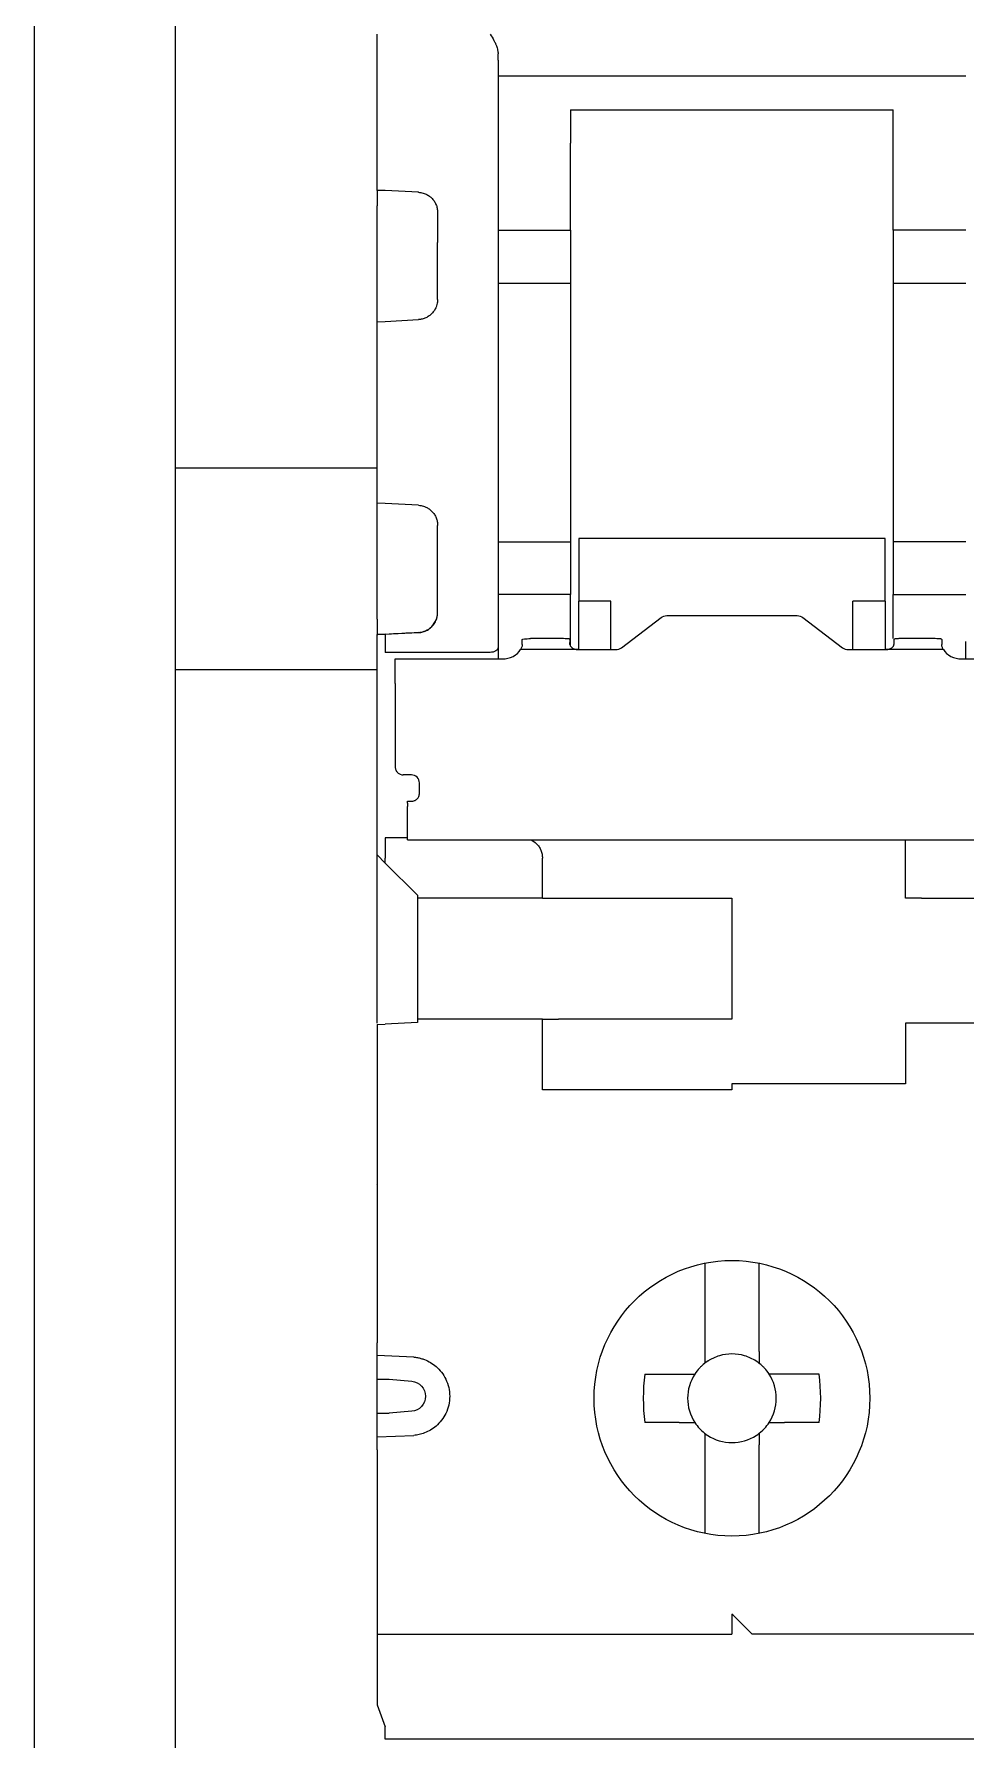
# Model space of a CAD drawing. Header units: millimetres. Extents: x 1359 to 3577, y 1336 to 3557.
# Drawn here: x 2513.07 to 2536.18, y 2687.51 to 2729.81 of the extents above; entities that cross this region are included whole.
import ezdxf

# ---------------------------------------------------------------- set-up
doc = ezdxf.new("R2010")
doc.units = ezdxf.units.MM
doc.layers.add('000-PI-Oprema', color=30, linetype='Continuous', lineweight=5)
doc.layers.add('000-PI-ORMAR', color=2, linetype='Continuous')
doc.layers.add('002-PI-Kabelska kanalica', color=150, linetype='Continuous')

msp = doc.modelspace()

# ---------------------------------------------------------------- linework, layer by layer
at = {"layer": '000-PI-Oprema', "color": 0, "lineweight": 0}
for p, q in [((2524.576, 2728.783), (2536.176, 2728.783)), ((2526.376, 2727.937), (2534.376, 2727.937)), ((2521.622, 2725.938), (2521.594, 2725.939)), ((2521.776, 2725.933), (2521.622, 2725.938)), ((2522.602, 2725.892), (2521.776, 2725.935)), ((2521.776, 2725.933), (2521.776, 2725.935)), ((2522.602, 2725.886), (2522.602, 2725.892)), ((2521.576, 2722.679), (2521.576, 2725.556)), ((2524.576, 2724.948), (2526.376, 2724.948)), ((2536.176, 2724.948), (2534.376, 2724.948)), ((2524.576, 2723.637), (2526.376, 2723.637)), ((2534.376, 2723.637), (2536.176, 2723.637)), ((2521.576, 2722.679), (2521.776, 2722.69)), ((2521.776, 2722.69), (2522.602, 2722.733)), ((2521.776, 2718.173), (2521.576, 2718.183)), ((2521.576, 2717.131), (2521.576, 2718.183)), ((2522.602, 2718.129), (2521.776, 2718.173)), ((2526.576, 2717.302), (2526.576, 2715.751)), ((2534.176, 2717.302), (2526.576, 2717.302)), ((2534.176, 2715.751), (2534.176, 2717.302)), ((2524.576, 2717.225), (2526.376, 2717.225)), ((2536.176, 2717.225), (2534.376, 2717.225)), ((2526.376, 2715.915), (2524.576, 2715.915)), ((2526.376, 2714.631), (2526.376, 2715.915)), ((2527.376, 2715.751), (2526.576, 2715.751)), ((2526.576, 2714.549), (2526.576, 2715.751)), ((2527.376, 2714.549), (2527.376, 2715.751)), ((2534.176, 2715.751), (2533.376, 2715.751)), ((2533.376, 2714.549), (2533.376, 2715.751)), ((2534.176, 2715.751), (2534.176, 2714.549)), ((2534.376, 2714.824), (2534.376, 2715.915)), ((2534.376, 2715.915), (2536.176, 2715.915)), ((2527.635, 2714.594), (2528.618, 2715.347)), ((2528.759, 2715.392), (2531.993, 2715.392)), ((2532.135, 2715.347), (2533.118, 2714.594)), ((2521.594, 2714.923), (2522.602, 2714.976)), ((2521.776, 2714.927), (2521.776, 2714.929)), ((2522.602, 2714.97), (2522.602, 2714.976)), ((2525.176, 2714.726), (2525.176, 2714.804)), ((2526.159, 2714.822), (2525.376, 2714.822)), ((2526.359, 2714.804), (2526.359, 2714.726)), ((2534.393, 2714.804), (2534.393, 2714.726)), ((2535.377, 2714.822), (2534.593, 2714.822)), ((2535.577, 2714.804), (2535.577, 2714.726)), ((2536.176, 2714.331), (2536.176, 2714.754)), ((2524.376, 2714.479), (2521.776, 2714.479)), ((2522.026, 2713.707), (2522.026, 2714.32)), ((2522.026, 2714.32), (2524.676, 2714.32)), ((2524.576, 2714.602), (2524.576, 2714.32)), ((2526.559, 2714.549), (2525.134, 2714.549)), ((2526.559, 2714.549), (2527.493, 2714.549)), ((2533.259, 2714.549), (2534.193, 2714.549)), ((2535.618, 2714.549), (2534.193, 2714.549)), ((2536.077, 2714.32), (2542.276, 2714.32)), ((2522.026, 2713.05), (2522.026, 2711.641)), ((2522.426, 2711.442), (2522.226, 2711.442)), ((2521.576, 2710.731), (2521.576, 2711.048)), ((2522.626, 2710.993), (2522.626, 2711.242)), ((2521.576, 2709.457), (2521.576, 2710.731)), ((2522.326, 2710.788), (2522.426, 2710.788)), ((2522.326, 2710.744), (2522.326, 2710.788)), ((2522.326, 2710.744), (2522.326, 2710.655)), ((2522.326, 2709.881), (2521.776, 2709.881)), ((2522.326, 2709.833), (2526.426, 2709.833)), ((2526.426, 2709.834), (2551.926, 2709.834)), ((2534.676, 2708.381), (2534.676, 2709.834)), ((2521.576, 2705.281), (2521.576, 2709.457)), ((2521.576, 2709.457), (2521.776, 2709.257)), ((2521.776, 2709.257), (2521.776, 2709.381)), ((2521.776, 2709.257), (2522.576, 2708.457)), ((2525.676, 2708.381), (2525.676, 2709.381)), ((2522.576, 2708.457), (2522.576, 2708.381)), ((2525.676, 2708.381), (2522.576, 2708.381)), ((2522.576, 2708.381), (2522.576, 2705.381)), ((2525.676, 2708.381), (2526.076, 2708.381)), ((2526.076, 2708.381), (2530.376, 2708.381)), ((2530.376, 2708.381), (2530.376, 2705.381)), ((2535.076, 2708.381), (2534.676, 2708.381)), ((2535.076, 2708.381), (2538.176, 2708.381)), ((2521.576, 2706.281), (2521.571, 2706.286)), ((2521.576, 2705.253), (2521.776, 2705.263)), ((2521.576, 2705.253), (2521.576, 2697.358)), ((2522.576, 2705.305), (2521.776, 2705.263)), ((2522.576, 2705.381), (2522.576, 2705.305)), ((2525.676, 2705.381), (2522.576, 2705.381)), ((2525.676, 2703.631), (2525.676, 2705.381)), ((2525.676, 2705.381), (2526.076, 2705.381)), ((2530.376, 2705.381), (2526.076, 2705.381)), ((2535.076, 2705.281), (2534.676, 2705.281)), ((2534.676, 2705.281), (2534.676, 2703.781)), ((2538.176, 2705.281), (2535.076, 2705.281)), ((2530.376, 2703.781), (2530.376, 2703.631)), ((2534.676, 2703.781), (2530.376, 2703.781)), ((2530.376, 2703.631), (2525.676, 2703.631)), ((2521.571, 2701.276), (2521.576, 2701.281)), ((2529.701, 2699.32), (2529.701, 2699.257)), ((2529.701, 2699.257), (2529.701, 2697.138)), ((2531.051, 2699.257), (2531.051, 2699.32)), ((2531.051, 2697.138), (2531.051, 2699.257)), ((2521.576, 2697.184), (2521.576, 2697.357)), ((2522.486, 2697.003), (2521.576, 2697.041)), ((2529.701, 2697.138), (2529.701, 2696.85)), ((2531.051, 2697.138), (2531.051, 2696.85)), ((2528.212, 2696.581), (2529.07, 2696.581)), ((2532.54, 2696.581), (2531.682, 2696.581)), ((2521.576, 2695.609), (2521.576, 2696.454)), ((2521.876, 2696.454), (2522.434, 2696.405)), ((2522.434, 2695.658), (2521.876, 2695.609)), ((2529.07, 2695.381), (2528.212, 2695.381)), ((2532.54, 2695.381), (2531.682, 2695.381)), ((2521.576, 2695.022), (2522.486, 2695.06)), ((2529.701, 2695.113), (2529.701, 2694.825)), ((2529.701, 2694.825), (2529.701, 2692.705)), ((2531.051, 2695.113), (2531.051, 2694.825)), ((2531.051, 2692.705), (2531.051, 2694.825)), ((2521.576, 2694.705), (2521.576, 2694.759)), ((2521.576, 2694.705), (2521.576, 2690.981)), ((2529.701, 2692.705), (2529.701, 2692.631)), ((2531.051, 2692.631), (2531.051, 2692.705)), ((2521.576, 2690.981), (2521.576, 2688.381)), ((2521.576, 2690.131), (2530.376, 2690.131)), ((2539.176, 2690.131), (2530.876, 2690.131)), ((2521.576, 2688.381), (2521.776, 2687.832)), ((2526.576, 2687.531), (2521.776, 2687.531)), ((2534.196, 2687.531), (2526.576, 2687.531)), ((2538.976, 2687.531), (2534.196, 2687.531))]:
    msp.add_line(p, q, dxfattribs=at)
at = {"layer": '000-PI-Oprema', "color": 0, "lineweight": 0, "flags": 128}
msp.add_lwpolyline([(2524.576, 2714.602), (2524.572, 2714.578), (2524.561, 2714.555), (2524.543, 2714.534), (2524.518, 2714.515), (2524.487, 2714.5), (2524.453, 2714.489), (2524.415, 2714.482), (2524.376, 2714.479)], dxfattribs=at)
at = {"layer": '000-PI-Oprema', "color": 0, "lineweight": 0}
msp.add_circle((2530.376, 2695.981), 3.418, dxfattribs=at)
for start, end in [(136.9319, 146.9443), (135, 136.9319), (133.0681, 135), (123.0557, 133.0681), (46.9319, 56.9443), (33.0557, 43.0681), (213.0557, 223.0681), (316.9319, 326.9443), (223.0681, 225), (225, 226.9319), (226.9319, 236.9443), (303.0557, 313.0681), (315, 316.9319)]:
    msp.add_arc((2530.376, 2695.981), 1.1, start, end, dxfattribs=at)
for points, knots in [([(2521.576, 2728.572), (2521.576, 2728.586), (2521.576, 2728.612), (2521.576, 2728.659), (2521.576, 2728.712), (2521.576, 2728.792), (2521.576, 2728.907), (2521.576, 2729.067), (2521.576, 2729.243), (2521.576, 2729.43), (2521.576, 2729.621), (2521.576, 2729.75), (2521.576, 2729.814)], [0, 0, 0, 0, 0.061391, 0.122427, 0.18342, 0.24468, 0.372209, 0.500076, 0.627605, 0.755472, 0.877481, 1, 1, 1, 1]), ([(2524.376, 2729.814), (2524.41, 2729.761), (2524.457, 2729.687), (2524.508, 2729.588), (2524.542, 2729.51), (2524.569, 2729.423), (2524.574, 2729.356), (2524.576, 2729.324)], [0, 0, 0, 0, 0.350015, 0.493309, 0.624855, 0.821183, 1, 1, 1, 1]), ([(2524.576, 2729.17), (2524.576, 2729.13), (2524.576, 2729.049), (2524.576, 2728.918), (2524.576, 2728.778), (2524.576, 2728.631), (2524.576, 2728.475), (2524.576, 2728.31), (2524.576, 2728.138), (2524.576, 2727.897), (2524.576, 2727.578), (2524.576, 2727.167), (2524.576, 2726.73), (2524.576, 2726.417), (2524.576, 2726.26)], [0, 0, 0, 0, 0.062736, 0.125281, 0.187695, 0.250043, 0.312387, 0.374792, 0.437318, 0.500031, 0.625212, 0.749931, 0.874692, 1, 1, 1, 1]), ([(2521.576, 2725.939), (2521.576, 2726.01), (2521.576, 2726.153), (2521.576, 2726.359), (2521.576, 2726.56), (2521.576, 2726.755), (2521.576, 2726.943), (2521.576, 2727.126), (2521.576, 2727.302), (2521.576, 2727.529), (2521.576, 2727.795), (2521.576, 2728.085), (2521.576, 2728.348), (2521.576, 2728.497), (2521.576, 2728.572)], [0, 0, 0, 0, 0.062728, 0.125271, 0.18769, 0.250045, 0.312396, 0.374804, 0.437328, 0.500029, 0.625194, 0.749922, 0.874696, 1, 1, 1, 1]), ([(2526.376, 2727.937), (2526.376, 2727.896), (2526.376, 2727.813), (2526.376, 2727.695), (2526.376, 2727.582), (2526.376, 2727.439), (2526.376, 2727.274), (2526.376, 2727.166), (2526.376, 2727.113)], [0, 0, 0, 0, 0.125424, 0.250193, 0.374902, 0.500146, 0.749703, 1, 1, 1, 1]), ([(2534.376, 2727.113), (2534.376, 2727.139), (2534.376, 2727.191), (2534.376, 2727.279), (2534.376, 2727.373), (2534.376, 2727.508), (2534.376, 2727.692), (2534.376, 2727.855), (2534.376, 2727.937)], [0, 0, 0, 0, 0.125424, 0.250193, 0.374902, 0.500146, 0.749703, 1, 1, 1, 1]), ([(2534.376, 2724.948), (2534.376, 2725.019), (2534.376, 2725.161), (2534.376, 2725.367), (2534.376, 2725.568), (2534.376, 2725.764), (2534.376, 2725.954), (2534.376, 2726.2), (2534.376, 2726.492), (2534.376, 2726.819), (2534.376, 2727.015), (2534.376, 2727.113)], [0, 0, 0, 0, 0.083508, 0.166833, 0.25006, 0.333277, 0.416572, 0.500032, 0.666688, 0.83311, 1, 1, 1, 1]), ([(2524.576, 2726.26), (2524.576, 2726.196), (2524.576, 2726.069), (2524.576, 2725.87), (2524.576, 2725.668), (2524.576, 2725.46), (2524.576, 2725.248), (2524.576, 2725.031), (2524.576, 2724.809), (2524.576, 2724.658), (2524.576, 2724.583)], [0, 0, 0, 0, 0.12575, 0.250858, 0.375537, 0.5, 0.624463, 0.749142, 0.87425, 1, 1, 1, 1]), ([(2522.602, 2725.892), (2522.622, 2725.89), (2522.661, 2725.887), (2522.717, 2725.874), (2522.783, 2725.85), (2522.855, 2725.811), (2522.929, 2725.752), (2522.992, 2725.678), (2523.039, 2725.591), (2523.07, 2725.495), (2523.074, 2725.428), (2523.076, 2725.394)], [0, 0, 0, 0, 0.071618, 0.143308, 0.216363, 0.334035, 0.455285, 0.587191, 0.721903, 0.860899, 1, 1, 1, 1]), ([(2526.376, 2724.948), (2526.376, 2724.899), (2526.376, 2724.801), (2526.376, 2724.585), (2526.376, 2724.346), (2526.376, 2724.101), (2526.376, 2723.881), (2526.376, 2723.716), (2526.376, 2723.66), (2526.376, 2723.637)], [0, 0, 0, 0, 0.150243, 0.300485, 0.450729, 0.600973, 0.751216, 0.901461, 1, 1, 1, 1]), ([(2534.376, 2724.948), (2534.376, 2724.899), (2534.376, 2724.801), (2534.376, 2724.585), (2534.376, 2724.346), (2534.376, 2724.101), (2534.376, 2723.881), (2534.376, 2723.716), (2534.376, 2723.66), (2534.376, 2723.637)], [0, 0, 0, 0, 0.150243, 0.300485, 0.450729, 0.600973, 0.751216, 0.901461, 1, 1, 1, 1]), ([(2523.076, 2723.232), (2523.076, 2723.352), (2523.076, 2723.591), (2523.076, 2723.946), (2523.076, 2724.299), (2523.076, 2724.531), (2523.076, 2724.647)], [0, 0, 0, 0, 0.2501, 0.5, 0.7499, 1, 1, 1, 1]), ([(2524.576, 2724.583), (2524.576, 2724.472), (2524.576, 2724.25), (2524.576, 2723.915), (2524.576, 2723.577), (2524.576, 2723.237), (2524.576, 2722.895), (2524.576, 2722.316), (2524.576, 2721.496), (2524.576, 2720.431), (2524.576, 2719.367), (2524.576, 2718.431), (2524.576, 2717.625), (2524.576, 2716.946), (2524.576, 2716.502), (2524.576, 2716.28)], [0, 0, 0, 0, 0.041447, 0.082829, 0.124176, 0.16552, 0.206891, 0.248321, 0.374134, 0.500011, 0.625824, 0.751702, 0.834467, 0.91715, 1, 1, 1, 1]), ([(2526.376, 2723.637), (2526.376, 2723.554), (2526.376, 2723.387), (2526.376, 2723.132), (2526.376, 2722.875), (2526.376, 2722.615), (2526.376, 2722.352), (2526.376, 2721.905), (2526.376, 2721.265), (2526.376, 2720.431), (2526.376, 2719.598), (2526.376, 2718.869), (2526.376, 2718.247), (2526.376, 2717.728), (2526.376, 2717.393), (2526.376, 2717.225)], [0, 0, 0, 0, 0.041319, 0.082538, 0.123706, 0.164869, 0.206076, 0.247373, 0.373654, 0.500018, 0.626299, 0.752662, 0.835118, 0.917437, 1, 1, 1, 1]), ([(2534.376, 2723.637), (2534.376, 2722.63), (2534.376, 2721.531), (2534.376, 2719.332), (2534.376, 2718.233), (2534.376, 2717.225)], [0, 0, 0, 0, 0.5, 0.5, 1, 1, 1, 1]), ([(2523.076, 2723.232), (2523.076, 2723.211), (2523.074, 2723.169), (2523.061, 2723.106), (2523.038, 2723.035), (2522.999, 2722.96), (2522.94, 2722.885), (2522.868, 2722.822), (2522.786, 2722.775), (2522.696, 2722.743), (2522.634, 2722.736), (2522.602, 2722.733)], [0, 0, 0, 0, 0.085507, 0.170147, 0.255273, 0.381189, 0.506725, 0.630753, 0.754527, 0.877113, 1, 1, 1, 1]), ([(2521.576, 2718.183), (2521.576, 2718.289), (2521.576, 2718.502), (2521.576, 2718.821), (2521.576, 2719.142), (2521.576, 2719.463), (2521.576, 2719.785), (2521.576, 2720.108), (2521.576, 2720.512), (2521.576, 2720.997), (2521.576, 2721.56), (2521.576, 2722.122), (2521.576, 2722.493), (2521.576, 2722.679)], [0, 0, 0, 0, 0.071572, 0.143012, 0.214372, 0.285701, 0.357051, 0.428472, 0.500015, 0.625079, 0.749917, 0.8748, 1, 1, 1, 1]), ([(2522.602, 2718.129), (2522.623, 2718.128), (2522.665, 2718.124), (2522.726, 2718.108), (2522.795, 2718.082), (2522.868, 2718.04), (2522.94, 2717.978), (2522.999, 2717.903), (2523.043, 2717.818), (2523.071, 2717.726), (2523.075, 2717.662), (2523.076, 2717.63)], [0, 0, 0, 0, 0.082205, 0.163652, 0.245679, 0.369354, 0.493482, 0.618917, 0.744935, 0.872201, 1, 1, 1, 1]), ([(2523.076, 2716.215), (2523.076, 2716.331), (2523.076, 2716.564), (2523.076, 2716.917), (2523.076, 2717.272), (2523.076, 2717.511), (2523.076, 2717.63)], [0, 0, 0, 0, 0.2501, 0.5, 0.7499, 1, 1, 1, 1]), ([(2521.576, 2715.306), (2521.576, 2715.306), (2521.576, 2715.633), (2521.576, 2716.016), (2521.576, 2716.505), (2521.576, 2716.859), (2521.576, 2717.088), (2521.576, 2717.117), (2521.576, 2717.131)], [0, 0, 0, 0, 0.008736, 0.206989, 0.405242, 0.603494, 0.801747, 1, 1, 1, 1]), ([(2526.376, 2717.225), (2526.376, 2717.203), (2526.376, 2717.147), (2526.376, 2716.982), (2526.376, 2716.762), (2526.376, 2716.517), (2526.376, 2716.277), (2526.376, 2716.062), (2526.376, 2715.964), (2526.376, 2715.915)], [0, 0, 0, 0, 0.098539, 0.248784, 0.399027, 0.54927, 0.699515, 0.849757, 1, 1, 1, 1]), ([(2534.376, 2717.225), (2534.376, 2717.203), (2534.376, 2717.147), (2534.376, 2716.982), (2534.376, 2716.762), (2534.376, 2716.517), (2534.376, 2716.277), (2534.376, 2716.062), (2534.376, 2715.964), (2534.376, 2715.915)], [0, 0, 0, 0, 0.098539, 0.248784, 0.399027, 0.54927, 0.699515, 0.849757, 1, 1, 1, 1]), ([(2523.076, 2715.468), (2523.076, 2715.529), (2523.076, 2715.65), (2523.076, 2715.836), (2523.076, 2716.024), (2523.076, 2716.151), (2523.076, 2716.215)], [0, 0, 0, 0, 0.25014, 0.5, 0.74986, 1, 1, 1, 1]), ([(2524.576, 2716.28), (2524.576, 2716.204), (2524.576, 2716.053), (2524.576, 2715.832), (2524.576, 2715.615), (2524.576, 2715.403), (2524.576, 2715.195), (2524.576, 2714.992), (2524.576, 2714.794), (2524.576, 2714.666), (2524.576, 2714.602)], [0, 0, 0, 0, 0.12575, 0.250858, 0.375537, 0.5, 0.624463, 0.749142, 0.87425, 1, 1, 1, 1]), ([(2522.602, 2714.976), (2522.644, 2714.978), (2522.69, 2714.986), (2522.79, 2715.02), (2522.843, 2715.047), (2522.943, 2715.129), (2522.989, 2715.184), (2523.057, 2715.318), (2523.076, 2715.396), (2523.076, 2715.476)], [0, 0, 0, 0, 0.25, 0.25, 0.5, 0.5, 0.75, 0.75, 1, 1, 1, 1]), ([(2522.602, 2714.97), (2522.621, 2714.972), (2522.659, 2714.975), (2522.715, 2714.988), (2522.771, 2715.008), (2522.825, 2715.035), (2522.878, 2715.069), (2522.935, 2715.118), (2522.998, 2715.192), (2523.045, 2715.285), (2523.072, 2715.382), (2523.075, 2715.439), (2523.076, 2715.468)], [0, 0, 0, 0, 0.068374, 0.139377, 0.213319, 0.290477, 0.371094, 0.455382, 0.587277, 0.761474, 0.880592, 1, 1, 1, 1]), ([(2521.576, 2712.29), (2521.576, 2712.327), (2521.576, 2712.4), (2521.576, 2712.52), (2521.576, 2712.647), (2521.576, 2712.781), (2521.576, 2712.922), (2521.576, 2713.071), (2521.576, 2713.227), (2521.576, 2713.445), (2521.576, 2713.733), (2521.576, 2714.105), (2521.576, 2714.5), (2521.576, 2714.782), (2521.576, 2714.924)], [0, 0, 0, 0, 0.062728, 0.125271, 0.18769, 0.250045, 0.312396, 0.374804, 0.437328, 0.500029, 0.625194, 0.749922, 0.874696, 1, 1, 1, 1]), ([(2521.776, 2714.929), (2521.75, 2714.928), (2521.697, 2714.927), (2521.647, 2714.925), (2521.622, 2714.924)], [0, 0, 0, 0, 0.508632, 1, 1, 1, 1]), ([(2525.176, 2714.804), (2525.176, 2714.809), (2525.198, 2714.814), (2525.272, 2714.82), (2525.324, 2714.822), (2525.376, 2714.822)], [0, 0, 0, 0, 0.5, 0.5, 1, 1, 1, 1]), ([(2525.176, 2714.676), (2525.176, 2714.684), (2525.176, 2714.701), (2525.176, 2714.718), (2525.176, 2714.723), (2525.176, 2714.726)], [0, 0, 0, 0, 0.334189, 0.665811, 1, 1, 1, 1]), ([(2526.359, 2714.804), (2526.359, 2714.806), (2526.357, 2714.808), (2526.345, 2714.811), (2526.327, 2714.814), (2526.294, 2714.818), (2526.238, 2714.821), (2526.186, 2714.822), (2526.159, 2714.822)], [0, 0, 0, 0, 0.128148, 0.251094, 0.373747, 0.501054, 0.748354, 1, 1, 1, 1]), ([(2534.593, 2714.822), (2534.58, 2714.822), (2534.554, 2714.822), (2534.516, 2714.821), (2534.481, 2714.819), (2534.442, 2714.816), (2534.401, 2714.811), (2534.396, 2714.807), (2534.393, 2714.804)], [0, 0, 0, 0, 0.128148, 0.251094, 0.373747, 0.501054, 0.748354, 1, 1, 1, 1]), ([(2535.577, 2714.804), (2535.576, 2714.806), (2535.574, 2714.808), (2535.563, 2714.811), (2535.544, 2714.814), (2535.511, 2714.818), (2535.456, 2714.821), (2535.403, 2714.822), (2535.377, 2714.822)], [0, 0, 0, 0, 0.128148, 0.251094, 0.373747, 0.501054, 0.748354, 1, 1, 1, 1]), ([(2535.577, 2714.726), (2535.577, 2714.723), (2535.577, 2714.718), (2535.577, 2714.701), (2535.577, 2714.684), (2535.577, 2714.676)], [0, 0, 0, 0, 0.334189, 0.665811, 1, 1, 1, 1]), ([(2524.676, 2714.32), (2524.773, 2714.32), (2524.869, 2714.342), (2525.031, 2714.423), (2525.096, 2714.481), (2525.134, 2714.549)], [0, 0, 0, 0, 0.5, 0.5, 1, 1, 1, 1]), ([(2525.176, 2714.676), (2525.176, 2714.667), (2525.175, 2714.65), (2525.166, 2714.619), (2525.154, 2714.586), (2525.141, 2714.561), (2525.134, 2714.549)], [0, 0, 0, 0, 0.256458, 0.506841, 0.753776, 1, 1, 1, 1]), ([(2526.359, 2714.676), (2526.36, 2714.67), (2526.361, 2714.658), (2526.372, 2714.636), (2526.389, 2714.614), (2526.419, 2714.59), (2526.473, 2714.559), (2526.526, 2714.553), (2526.559, 2714.549)], [0, 0, 0, 0, 0.121269, 0.244591, 0.370821, 0.500756, 0.692101, 1, 1, 1, 1]), ([(2534.193, 2714.549), (2534.208, 2714.55), (2534.235, 2714.551), (2534.272, 2714.56), (2534.3, 2714.572), (2534.321, 2714.583), (2534.352, 2714.603), (2534.386, 2714.637), (2534.391, 2714.663), (2534.393, 2714.676)], [0, 0, 0, 0, 0.138294, 0.257669, 0.358107, 0.439606, 0.502183, 0.756685, 1, 1, 1, 1]), ([(2535.618, 2714.549), (2535.612, 2714.561), (2535.599, 2714.586), (2535.586, 2714.619), (2535.578, 2714.65), (2535.577, 2714.667), (2535.577, 2714.676)], [0, 0, 0, 0, 0.246224, 0.493159, 0.743542, 1, 1, 1, 1]), ([(2535.618, 2714.549), (2535.657, 2714.481), (2535.722, 2714.423), (2535.884, 2714.342), (2535.98, 2714.32), (2536.077, 2714.32)], [0, 0, 0, 0, 0.5, 0.5, 1, 1, 1, 1]), ([(2521.576, 2711.048), (2521.576, 2711.081), (2521.576, 2711.145), (2521.576, 2711.241), (2521.576, 2711.336), (2521.576, 2711.463), (2521.576, 2711.619), (2521.576, 2711.795), (2521.576, 2711.955), (2521.576, 2712.092), (2521.576, 2712.207), (2521.576, 2712.262), (2521.576, 2712.29)], [0, 0, 0, 0, 0.061391, 0.122427, 0.18342, 0.24468, 0.372209, 0.500076, 0.627605, 0.755472, 0.877481, 1, 1, 1, 1]), ([(2522.026, 2711.641), (2522.027, 2711.628), (2522.029, 2711.601), (2522.04, 2711.564), (2522.059, 2711.529), (2522.092, 2711.49), (2522.147, 2711.45), (2522.2, 2711.444), (2522.226, 2711.442)], [0, 0, 0, 0, 0.128148, 0.251094, 0.373747, 0.501054, 0.748354, 1, 1, 1, 1]), ([(2522.626, 2711.242), (2522.626, 2711.295), (2522.605, 2711.346), (2522.531, 2711.42), (2522.479, 2711.442), (2522.426, 2711.442)], [0, 0, 0, 0, 0.5, 0.5, 1, 1, 1, 1]), ([(2522.426, 2710.788), (2522.44, 2710.789), (2522.466, 2710.79), (2522.504, 2710.802), (2522.538, 2710.82), (2522.578, 2710.853), (2522.618, 2710.908), (2522.624, 2710.961), (2522.626, 2710.993)], [0, 0, 0, 0, 0.128148, 0.251094, 0.373747, 0.501054, 0.748354, 1, 1, 1, 1]), ([(2522.326, 2709.833), (2522.326, 2709.848), (2522.326, 2709.856), (2522.326, 2710.029), (2522.326, 2710.306), (2522.326, 2710.538), (2522.326, 2710.655)], [0, 0, 0, 0, 0.206145, 0.470763, 0.735381, 1, 1, 1, 1]), ([(2521.776, 2709.881), (2521.776, 2709.881), (2521.776, 2709.827), (2521.776, 2709.642), (2521.776, 2709.512), (2521.776, 2709.381)], [0, 0, 0, 0, 0.5, 0.5, 1, 1, 1, 1]), ([(2525.383, 2709.833), (2525.434, 2709.806), (2525.511, 2709.764), (2525.593, 2709.664), (2525.64, 2709.577), (2525.671, 2709.481), (2525.674, 2709.414), (2525.676, 2709.381)], [0, 0, 0, 0, 0.351287, 0.528122, 0.693874, 0.849103, 1, 1, 1, 1]), ([(2521.576, 2696.454), (2521.576, 2696.571), (2521.576, 2696.805), (2521.576, 2697.083), (2521.576, 2697.181), (2521.576, 2697.219)], [0, 0, 0, 0, 0.378161, 0.755931, 1, 1, 1, 1]), ([(2522.486, 2697.003), (2522.516, 2696.999), (2522.577, 2696.992), (2522.665, 2696.971), (2522.776, 2696.935), (2522.904, 2696.872), (2523.049, 2696.767), (2523.18, 2696.63), (2523.288, 2696.453), (2523.36, 2696.251), (2523.384, 2696.031), (2523.36, 2695.812), (2523.289, 2695.61), (2523.18, 2695.433), (2523.05, 2695.295), (2522.904, 2695.19), (2522.762, 2695.122), (2522.622, 2695.077), (2522.531, 2695.066), (2522.486, 2695.06)], [0, 0, 0, 0, 0.031513, 0.062834, 0.094232, 0.152293, 0.210532, 0.279327, 0.348301, 0.424071, 0.50002, 0.57579, 0.651739, 0.720534, 0.789508, 0.847569, 0.905809, 0.95275, 1, 1, 1, 1]), ([(2530.976, 2696.903), (2530.887, 2696.961), (2530.789, 2697.006), (2530.586, 2697.066), (2530.483, 2697.081), (2530.27, 2697.081), (2530.166, 2697.066), (2530.014, 2697.021), (2529.964, 2697.002), (2529.892, 2696.969), (2529.868, 2696.957), (2529.833, 2696.938), (2529.821, 2696.931), (2529.804, 2696.921), (2529.796, 2696.916), (2529.787, 2696.91), (2529.782, 2696.907), (2529.778, 2696.906), (2529.776, 2696.903)], [0, 0, 0, 0, 0.25, 0.25, 0.5, 0.5, 0.75, 0.75, 0.875, 0.875, 0.9375, 0.9375, 0.96875, 0.96875, 0.984375, 0.992188, 0.992188, 1, 1, 1, 1]), ([(2529.07, 2696.581), (2529.137, 2696.581), (2529.262, 2696.581), (2529.394, 2696.581), (2529.454, 2696.581)], [0, 0, 0, 0, 0.540007, 1, 1, 1, 1]), ([(2531.298, 2695.381), (2531.414, 2695.56), (2531.476, 2695.768), (2531.476, 2696.194), (2531.414, 2696.403), (2531.298, 2696.581)], [0, 0, 0, 0, 0.5, 0.5, 1, 1, 1, 1]), ([(2521.576, 2696.454), (2521.576, 2696.454), (2521.606, 2696.454), (2521.723, 2696.454), (2521.806, 2696.454), (2521.876, 2696.454)], [0, 0, 0, 0, 0.5, 0.5, 1, 1, 1, 1]), ([(2522.434, 2696.405), (2522.526, 2696.397), (2522.615, 2696.353), (2522.74, 2696.216), (2522.776, 2696.124), (2522.776, 2695.939), (2522.74, 2695.846), (2522.615, 2695.71), (2522.526, 2695.666), (2522.434, 2695.658)], [0, 0, 0, 0, 0.25, 0.25, 0.5, 0.5, 0.75, 0.75, 1, 1, 1, 1]), ([(2521.576, 2694.759), (2521.576, 2694.763), (2521.576, 2694.787), (2521.576, 2694.961), (2521.576, 2695.253), (2521.576, 2695.49), (2521.576, 2695.609)], [0, 0, 0, 0, 0.06983, 0.379482, 0.689581, 1, 1, 1, 1]), ([(2521.576, 2695.609), (2521.576, 2695.609), (2521.609, 2695.609), (2521.72, 2695.609), (2521.798, 2695.609), (2521.876, 2695.609)], [0, 0, 0, 0, 0.5, 0.5, 1, 1, 1, 1]), ([(2529.07, 2695.381), (2529.138, 2695.381), (2529.262, 2695.381), (2529.394, 2695.381), (2529.454, 2695.381)], [0, 0, 0, 0, 0.54278, 1, 1, 1, 1]), ([(2529.776, 2695.059), (2529.954, 2694.943), (2530.162, 2694.882), (2530.587, 2694.881), (2530.798, 2694.943), (2530.976, 2695.059)], [0, 0, 0, 0, 0.5, 0.5, 1, 1, 1, 1]), ([(2530.376, 2690.631), (2530.376, 2690.61), (2530.376, 2690.568), (2530.376, 2690.506), (2530.376, 2690.435), (2530.376, 2690.355), (2530.376, 2690.276), (2530.376, 2690.21), (2530.376, 2690.165), (2530.376, 2690.137), (2530.376, 2690.133), (2530.376, 2690.131)], [0, 0, 0, 0, 0.080758, 0.160392, 0.240099, 0.368585, 0.500066, 0.628554, 0.760036, 0.877963, 1, 1, 1, 1]), ([(2530.876, 2690.131), (2530.876, 2690.132), (2530.875, 2690.133), (2530.867, 2690.14), (2530.855, 2690.152), (2530.833, 2690.175), (2530.793, 2690.215), (2530.73, 2690.278), (2530.654, 2690.354), (2530.567, 2690.44), (2530.474, 2690.534), (2530.409, 2690.599), (2530.376, 2690.631)], [0, 0, 0, 0, 0.051851, 0.10362, 0.156261, 0.210683, 0.323967, 0.445967, 0.575521, 0.712834, 0.854621, 1, 1, 1, 1]), ([(2521.776, 2687.531), (2521.776, 2687.532), (2521.776, 2687.534), (2521.776, 2687.546), (2521.776, 2687.569), (2521.776, 2687.61), (2521.776, 2687.675), (2521.776, 2687.75), (2521.776, 2687.805), (2521.776, 2687.832)], [0, 0, 0, 0, 0.0807576, 0.160392, 0.2400995, 0.3685854, 0.5000663, 0.6285535, 0.7387531, 0.7387531, 0.7387531, 0.7387531])]:
    msp.add_open_spline(points, degree=3, knots=knots, dxfattribs=at)
for points in [[(2524.576, 2729.17), (2524.576, 2729.206), (2524.576, 2729.259), (2524.576, 2729.324)], [(2526.376, 2724.948), (2526.376, 2725.803), (2526.376, 2726.543), (2526.376, 2727.113)], [(2521.594, 2725.939), (2521.588, 2725.939), (2521.582, 2725.939), (2521.576, 2725.939)], [(2521.576, 2725.939), (2521.576, 2725.923), (2521.576, 2725.787), (2521.576, 2725.556)], [(2523.076, 2725.394), (2523.076, 2725.153), (2523.076, 2724.903), (2523.076, 2724.647)], [(2521.576, 2715.306), (2521.576, 2715.076), (2521.576, 2714.939), (2521.576, 2714.924)], [(2528.618, 2715.347), (2528.655, 2715.375), (2528.707, 2715.392), (2528.759, 2715.392)], [(2531.993, 2715.392), (2532.046, 2715.392), (2532.098, 2715.375), (2532.135, 2715.347)], [(2521.576, 2714.924), (2521.582, 2714.923), (2521.588, 2714.923), (2521.594, 2714.923)], [(2521.622, 2714.924), (2521.612, 2714.924), (2521.603, 2714.923), (2521.594, 2714.923)], [(2522.602, 2714.97), (2522.327, 2714.956), (2522.052, 2714.942), (2521.776, 2714.927)], [(2521.776, 2714.927), (2521.776, 2714.773), (2521.776, 2714.624), (2521.776, 2714.479)], [(2526.359, 2714.676), (2526.359, 2714.703), (2526.359, 2714.721), (2526.359, 2714.726)], [(2534.393, 2714.726), (2534.393, 2714.721), (2534.393, 2714.703), (2534.393, 2714.676)], [(2527.493, 2714.549), (2527.546, 2714.549), (2527.598, 2714.566), (2527.635, 2714.594)], [(2533.118, 2714.594), (2533.155, 2714.566), (2533.207, 2714.549), (2533.259, 2714.549)], [(2522.026, 2713.707), (2522.026, 2713.526), (2522.026, 2713.284), (2522.026, 2713.05)], [(2528.212, 2696.581), (2528.164, 2696.183), (2528.164, 2695.78), (2528.212, 2695.381)], [(2529.454, 2696.581), (2529.338, 2696.403), (2529.276, 2696.194), (2529.276, 2695.981)], [(2531.127, 2696.785), (2531.136, 2696.776), (2531.145, 2696.768), (2531.154, 2696.759)], [(2531.154, 2696.759), (2531.163, 2696.75), (2531.171, 2696.741), (2531.18, 2696.732)], [(2531.682, 2696.581), (2531.559, 2696.581), (2531.432, 2696.581), (2531.298, 2696.581)], [(2532.54, 2695.381), (2532.588, 2695.78), (2532.588, 2696.183), (2532.54, 2696.581)], [(2529.276, 2695.981), (2529.276, 2695.77), (2529.339, 2695.559), (2529.454, 2695.381)], [(2531.298, 2695.381), (2531.432, 2695.381), (2531.559, 2695.381), (2531.682, 2695.381)], [(2531.154, 2695.203), (2531.145, 2695.195), (2531.136, 2695.186), (2531.127, 2695.178)]]:
    msp.add_open_spline(points, degree=3, dxfattribs=at)
at = {"layer": '000-PI-ORMAR', "color": 0, "linetype": 'ByBlock', "lineweight": 0}
msp.add_line((2513.071, 3351.556), (2513.071, 1461.556), dxfattribs=at)
at = {"layer": '002-PI-Kabelska kanalica', "color": 0, "linetype": 'ByBlock', "lineweight": 0}
msp.add_line((2516.571, 3351.556), (2516.571, 1679.556), dxfattribs=at)
at = {"layer": '002-PI-Kabelska kanalica', "color": 0, "linetype": 'ByBlock', "lineweight": 0, "ltscale": 0.25}
for p, q in [((2516.571, 2749.056), (2516.571, 2714.056)), ((2516.571, 2719.056), (2521.571, 2719.056)), ((2516.571, 2714.056), (2521.571, 2714.056))]:
    msp.add_line(p, q, dxfattribs=at)

doc.saveas('drawing.dxf')
